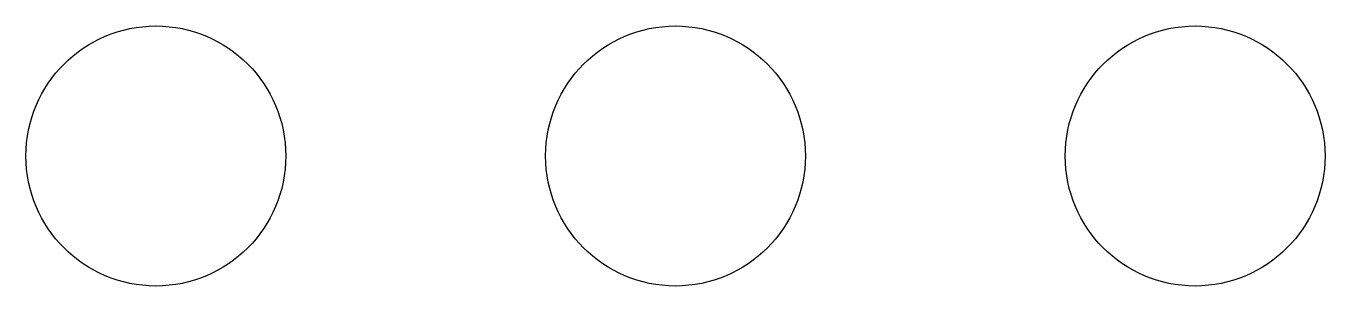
# Model space of a CAD drawing. Header units: millimetres. Extents: x -2 to 53, y 0 to 132.
# Drawn here: x -1.5 to 3.5, y -0.5 to 0.5 of the extents above.
import ezdxf

# ---------------------------------------------------------------- set-up
doc = ezdxf.new("R2010")
doc.units = ezdxf.units.MM
doc.layers.add('st', color=50, linetype='Continuous')

msp = doc.modelspace()

# ---------------------------------------------------------------- linework, layer by layer
at = {"layer": 'st', "ltscale": 0.1}
for centre in [(-1, 0), (-1, 0), (1, 0), (1, 0), (3, 0), (3, 0)]:
    msp.add_circle(centre, 0.5, dxfattribs=at)

doc.saveas('drawing.dxf')
